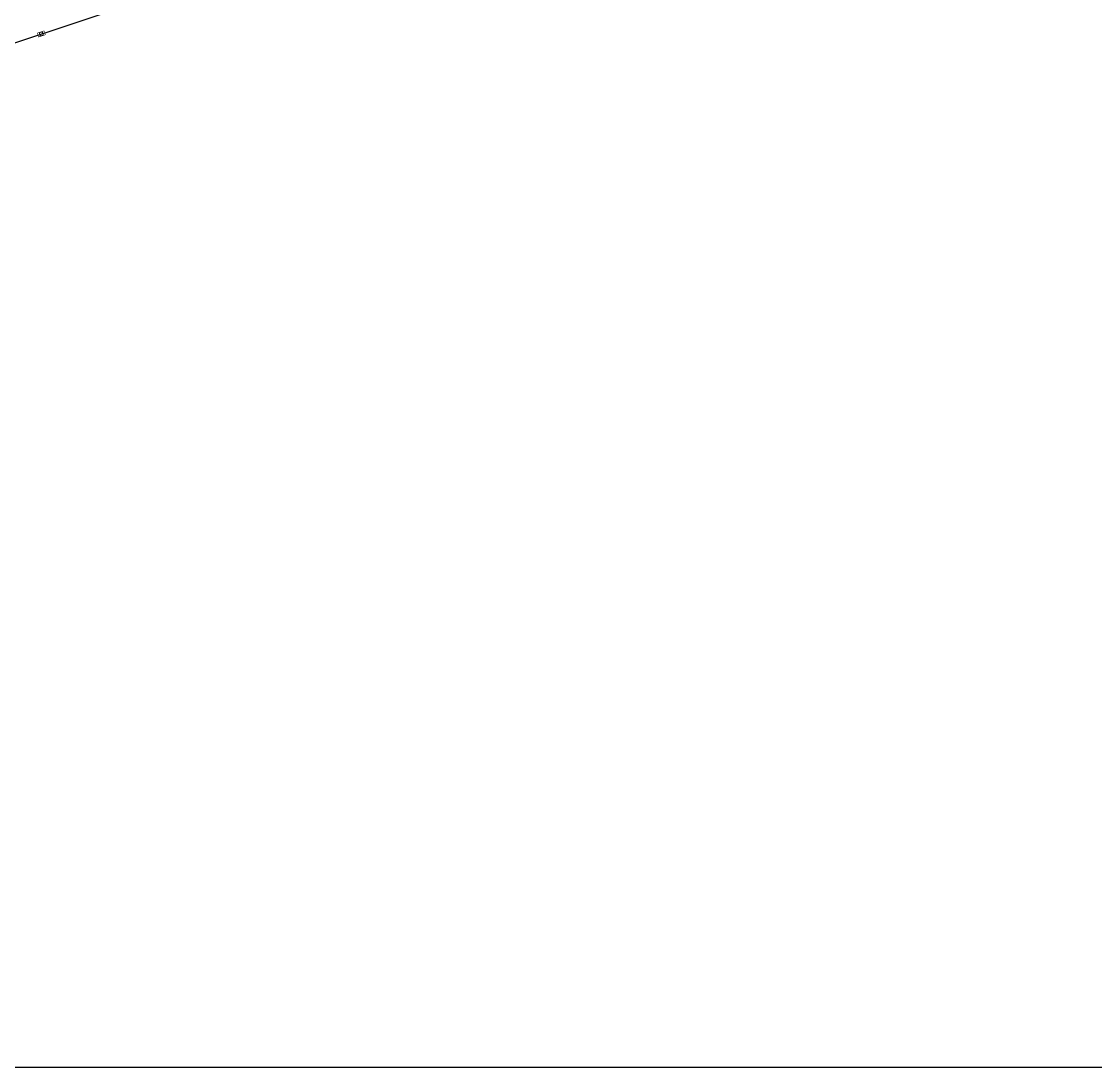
# Model space of a CAD drawing. Extents: x 15372 to 116961, y 24572 to 128109.
# Drawn here: x 38036 to 58735, y 64433 to 84587 of the extents above; entities that cross this region are included whole.
import ezdxf

# ---------------------------------------------------------------- set-up
doc = ezdxf.new("R2010")
doc.units = 0
doc.header["$LTSCALE"] = 1000
doc.header["$MEASUREMENT"] = 0
doc.layers.add('栏杆基座', color=214, linetype='Continuous')
doc.layers.add('连接端梁', color=130, linetype='Continuous')

# ---------------------------------------------------------------- blocks, each defined once
blk = doc.blocks.new('栏杆立柱底座')
at = {"layer": '栏杆基座', "color": 6}
for points, const_width in [([(-48, 65), (-31, -74), (48, -65), (31, 74)], 10), ([(-38, 26), (-31, -34), (38, -26), (31, 34)], 20)]:
    blk.add_lwpolyline(points, close=True, dxfattribs=dict(at, const_width=const_width))
blk = doc.blocks.new('*U776')
at = {"color": 0, "rotation": 263.0813751958694}
blk.add_blockref('栏杆立柱底座', (0, 0), dxfattribs=at)
blk = doc.blocks.new('*U777')
at = {"color": 0, "linetype": 'ByBlock', "lineweight": -2, "transparency": 16777216, "rotation": 18.40962104824977}
blk.add_blockref('*U776', (-57886, 35797), dxfattribs=at)

msp = doc.modelspace()

# ---------------------------------------------------------------- linework, layer by layer
msp.add_lwpolyline([(17085.95, 111757.78), (106499.22, 111757.78), (106499.22, 64433.28), (17085.95, 64433.28)], close=True)
at = {"layer": '连接端梁', "color": 0}
msp.add_lwpolyline([(31389.09, 77124.17), (30918.76, 81000.22), (36200.95, 83609.77), (43811.8, 86142.99), (43882.14, 86166.4), (51764.78, 87631.89), (51837.67, 87645.44), (59920.81, 88020.15), (67905.2, 87290.04), (67978.65, 87283.32), (75788.03, 85465.72), (75859.81, 85449.01), (83346.36, 82578.16), (83410.69, 82553.49), (88735.66, 79618.72), (88388.85, 75810.78)], dxfattribs=at)

# ---------------------------------------------------------------- block references
msp.add_blockref('*U777', (96303.97, 48550.71))

doc.saveas('drawing.dxf')
